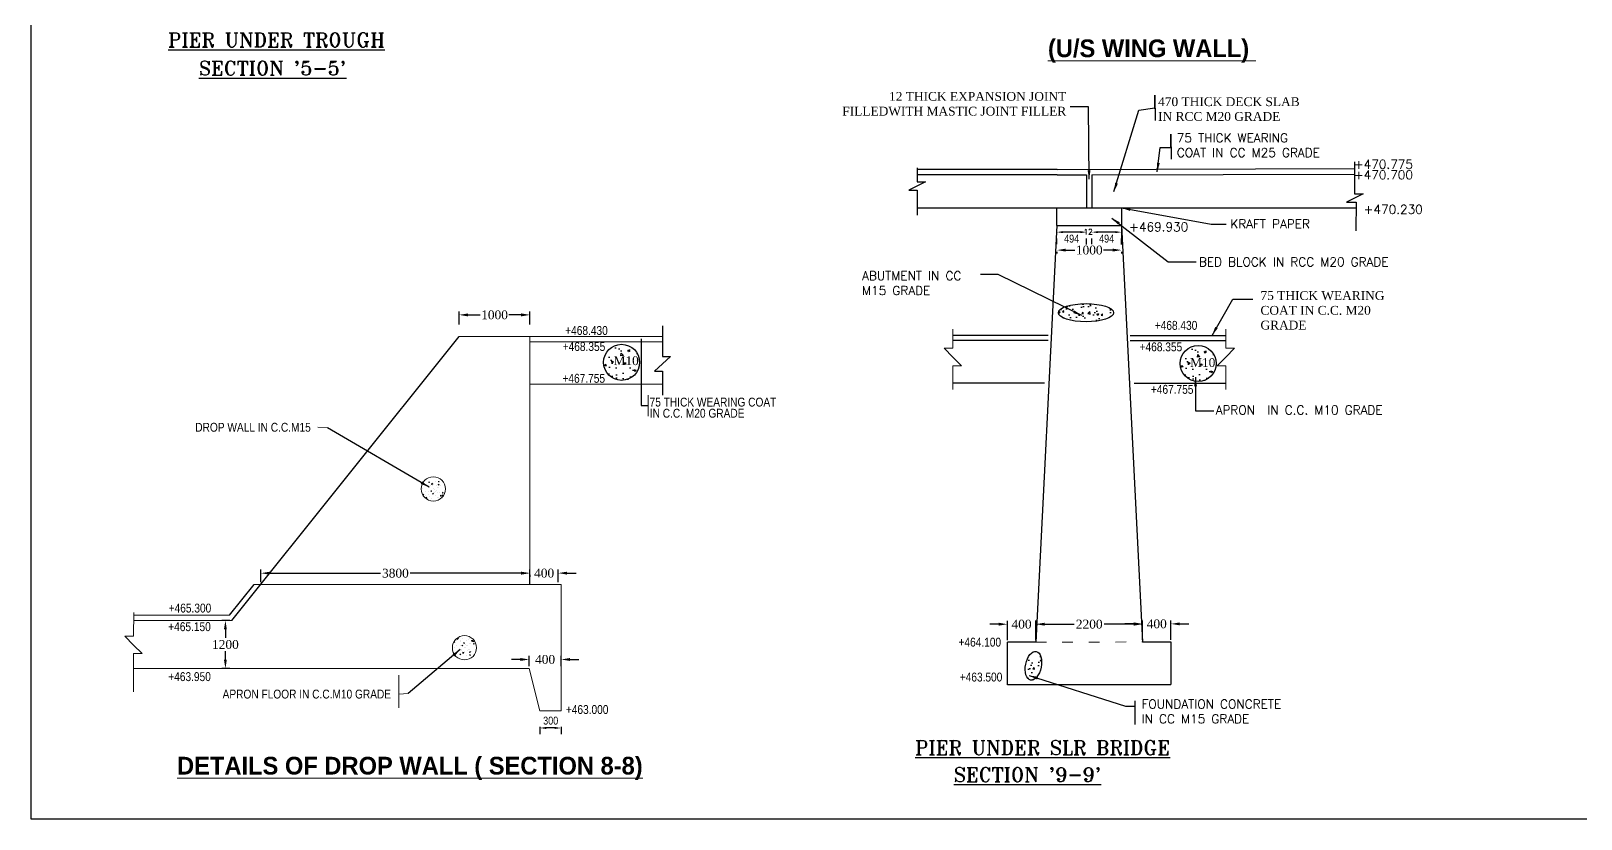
# Model space of a CAD drawing. Header units: millimetres. Extents: x 80 to 6605, y 46 to 2491.
# Drawn here: x 5550.8 to 5988.5, y 95.7 to 318.1 of the extents above; entities that cross this region are included whole.
import ezdxf
from ezdxf.enums import TextEntityAlignment as Align

# ---------------------------------------------------------------- set-up
doc = ezdxf.new("R2010")
doc.units = ezdxf.units.MM
doc.linetypes.add('ACAD_ISO03W100', pattern=[30, 12, -18])
doc.layers.add('TEXT_GENERAL', color=4, linetype='Continuous')
doc.styles.add('ARIAL NARROW', font='ARIALN.TTF')
doc.styles.add('CITYBLUEPR', font='cityb___.ttf')
doc.styles.add('ROMANS', font='romans.shx', dxfattribs={"height": 2.5})
doc.styles.add('ROMANT', font='romant')
doc.styles.get("Standard").update_dxf_attribs({"font": 'times.ttf', "height": 2.5})
doc.styles.add('TIMES NEW ROMAN', font='times.ttf')
doc.styles.add('TNR_2.5', font='times.ttf', dxfattribs={"height": 2.5})
doc.dimstyles.new('ISO-25', dxfattribs={"dimtxt": 2.5, "dimasz": 2.5, "dimexe": 1.25, "dimexo": 0.625, "dimtad": 1, "dimlfac": 25, "dimtxsty": 'Standard', "dimcen": 2.5, "dimadec": 0, "dimazin": 0, "dimtfac": 1, "dimtmove": 0, "dimatfit": 3, "dimfxl": 1, "dimarcsym": 0})
doc.dimstyles.new('STANDARD$0', dxfattribs={"dimscale": 88.888889, "dimtxt": 0.02, "dimasz": 0.02, "dimexe": 0.1, "dimexo": 0.1, "dimgap": 0.09, "dimtad": 2, "dimtih": 1, "dimtoh": 1, "dimdec": 0, "dimzin": 1, "dimdsep": 46, "dimtxsty": 'Standard', "dimcen": 0.09, "dimadec": 0, "dimazin": 0, "dimtfac": 1, "dimtdec": 4, "dimtofl": 0, "dimtmove": 0, "dimatfit": 3, "dimfxl": 1, "dimtolj": 1, "dimtzin": 1, "dimarcsym": 0})
doc.dimstyles.new('STANDARD$7', dxfattribs={"dimtxt": 2, "dimasz": 2, "dimexe": 1.25, "dimexo": 0.625, "dimtad": 1, "dimdec": 0, "dimlfac": 0.5, "dimdsep": 46, "dimtxsty": 'Standard', "dimcen": 2.5, "dimadec": 0, "dimazin": 0, "dimtfac": 1, "dimtdec": 0, "dimtmove": 0, "dimatfit": 3, "dimfxl": 1, "dimtolj": 1, "dimtzin": 0, "dimarcsym": 0})
doc.dimstyles.new('STYLE_ESH', dxfattribs={"dimtxt": 2.5, "dimasz": 2.5, "dimexe": 1, "dimexo": 0.625, "dimtad": 0, "dimtih": 1, "dimtoh": 1, "dimdec": 0, "dimlfac": 100, "dimzin": 9, "dimdsep": 46, "dimtxsty": 'TNR_2.5', "dimcen": 2.5, "dimadec": 0, "dimazin": 2, "dimtfac": 1, "dimtdec": 0, "dimtofl": 0, "dimtmove": 2, "dimatfit": 3, "dimfxl": 1, "dimarcsym": 0})

# ---------------------------------------------------------------- blocks, each defined once
blk = doc.blocks.new('*D95')
at = {"layer": 'Defpoints', "color": 0, "transparency": 16777216}
for p in [(5694.53, 126.16), (5700.5, 126.16), (5694.53, 121.35)]:
    blk.add_point(p, dxfattribs=at)
at = {"layer": 'TEXT_GENERAL', "color": 0, "lineweight": -2, "transparency": 16777216}
for p, q in [((5694.53, 121.71), (5694.53, 119.57)), ((5698.72, 121.35), (5696.31, 121.35)), ((5700.5, 121.71), (5700.5, 119.57))]:
    blk.add_line(p, q, dxfattribs=at)
at = {"layer": 'TEXT_GENERAL', "color": 0, "transparency": 16777216}
for points in [[(5696.31, 121.65), (5696.31, 121.06), (5694.53, 121.35)], [(5698.72, 121.65), (5698.72, 121.06), (5700.5, 121.35)]]:
    blk.add_solid(points, dxfattribs=at)
at = {"layer": 'TEXT_GENERAL', "color": 0, "lineweight": 9, "transparency": 16777216, "insert": (5697.58, 123.41), "char_height": 2.222, "attachment_point": 5, "style": 'ARIAL NARROW'}
blk.add_mtext('\\A1;300', dxfattribs=at)
blk = doc.blocks.new('*D96')
at = {"color": 0, "lineweight": -2, "transparency": 16777216}
for p, q in [((5689, 140.69), (5686.5, 140.69)), ((5691.5, 138.78), (5691.5, 141.69)), ((5700.5, 138.78), (5700.5, 141.69)), ((5703, 140.69), (5705.5, 140.69))]:
    blk.add_line(p, q, dxfattribs=at)
at = {"color": 0, "transparency": 16777216}
for points in [[(5689, 141.1), (5689, 140.27), (5691.5, 140.69)], [(5703, 141.1), (5703, 140.27), (5700.5, 140.69)]]:
    blk.add_solid(points, dxfattribs=at)
at = {"layer": 'Defpoints', "color": 0, "transparency": 16777216}
for p in [(5700.5, 140.69), (5691.5, 138.16), (5700.5, 138.16)]:
    blk.add_point(p, dxfattribs=at)
at = {"color": 0, "transparency": 16777216, "insert": (5696, 140.69), "char_height": 2.5, "attachment_point": 5, "style": 'TNR_2.5'}
blk.add_mtext('400', dxfattribs=at)
blk = doc.blocks.new('*D97')
at = {"color": 0, "lineweight": -2, "transparency": 16777216}
for p, q in [((5689.23, 165.06), (5686.73, 165.06)), ((5691.73, 164.55), (5691.73, 164.06)), ((5699.73, 162.49), (5699.73, 166.06)), ((5702.23, 165.06), (5704.73, 165.06))]:
    blk.add_line(p, q, dxfattribs=at)
at = {"color": 0, "transparency": 16777216}
for points in [[(5689.23, 165.47), (5689.23, 164.64), (5691.73, 165.06)], [(5702.23, 165.47), (5702.23, 164.64), (5699.73, 165.06)]]:
    blk.add_solid(points, dxfattribs=at)
at = {"layer": 'Defpoints', "color": 0, "transparency": 16777216}
for p in [(5691.73, 165.17), (5699.73, 165.06), (5699.73, 161.87)]:
    blk.add_point(p, dxfattribs=at)
at = {"color": 0, "transparency": 16777216, "insert": (5695.73, 165.06), "char_height": 2.5, "attachment_point": 5, "style": 'TNR_2.5'}
blk.add_mtext('400', dxfattribs=at)
blk = doc.blocks.new('*D98')
at = {"color": 0, "lineweight": -2, "transparency": 16777216}
for p, q in [((5615.73, 162.49), (5615.73, 166.04)), ((5618.23, 165.04), (5649.56, 165.04)), ((5689.23, 165.04), (5657.91, 165.04)), ((5691.73, 162.06), (5691.73, 166.04))]:
    blk.add_line(p, q, dxfattribs=at)
at = {"color": 0, "transparency": 16777216}
for points in [[(5618.23, 165.46), (5618.23, 164.63), (5615.73, 165.04)], [(5689.23, 165.46), (5689.23, 164.63), (5691.73, 165.04)]]:
    blk.add_solid(points, dxfattribs=at)
at = {"layer": 'Defpoints', "color": 0, "transparency": 16777216}
for p in [(5691.73, 165.04), (5615.73, 161.87), (5691.73, 161.44)]:
    blk.add_point(p, dxfattribs=at)
at = {"color": 0, "transparency": 16777216, "insert": (5653.73, 165.04), "char_height": 2.5, "attachment_point": 5, "style": 'TNR_2.5'}
blk.add_mtext('3800', dxfattribs=at)
blk = doc.blocks.new('*D149')
at = {"color": 0, "lineweight": -2, "transparency": 16777216}
for p, q in [((5671.73, 235.25), (5671.73, 238.95)), ((5674.23, 237.95), (5677.7, 237.95)), ((5689.23, 237.95), (5685.77, 237.95)), ((5691.73, 235.25), (5691.73, 238.95))]:
    blk.add_line(p, q, dxfattribs=at)
at = {"color": 0, "transparency": 16777216}
for points in [[(5674.23, 238.36), (5674.23, 237.53), (5671.73, 237.95)], [(5689.23, 238.36), (5689.23, 237.53), (5691.73, 237.95)]]:
    blk.add_solid(points, dxfattribs=at)
at = {"layer": 'Defpoints', "color": 0, "transparency": 16777216}
for p in [(5691.73, 237.95), (5671.73, 234.63), (5691.73, 234.63)]:
    blk.add_point(p, dxfattribs=at)
at = {"color": 0, "transparency": 16777216, "insert": (5681.73, 237.95), "char_height": 2.5, "attachment_point": 5, "style": 'TNR_2.5'}
blk.add_mtext('1000', dxfattribs=at)
blk = doc.blocks.new('*D296')
at = {"color": 0, "lineweight": -2, "transparency": 16777216}
for p, q in [((5862.24, 150.73), (5859.74, 150.73)), ((5864.74, 146.89), (5864.74, 151.73)), ((5872.75, 146.26), (5872.75, 151.73)), ((5875.25, 150.73), (5877.75, 150.73))]:
    blk.add_line(p, q, dxfattribs=at)
at = {"color": 0, "transparency": 16777216}
for points in [[(5862.24, 151.15), (5862.24, 150.32), (5864.74, 150.73)], [(5875.25, 151.15), (5875.25, 150.32), (5872.75, 150.73)]]:
    blk.add_solid(points, dxfattribs=at)
at = {"layer": 'Defpoints', "color": 0, "transparency": 16777216}
for p in [(5872.75, 150.73), (5864.74, 146.27), (5872.75, 145.63)]:
    blk.add_point(p, dxfattribs=at)
at = {"color": 0, "transparency": 16777216, "insert": (5868.74, 150.73), "char_height": 2.5, "attachment_point": 5, "style": 'TNR_2.5'}
blk.add_mtext('400', dxfattribs=at)
blk = doc.blocks.new('*D297')
at = {"color": 0, "lineweight": -2, "transparency": 16777216}
for p, q in [((5824.06, 150.64), (5821.56, 150.64)), ((5826.56, 146.18), (5826.56, 151.64)), ((5834.56, 146.18), (5834.56, 151.64)), ((5837.06, 150.64), (5839.56, 150.64))]:
    blk.add_line(p, q, dxfattribs=at)
at = {"color": 0, "transparency": 16777216}
for points in [[(5824.06, 151.06), (5824.06, 150.23), (5826.56, 150.64)], [(5837.06, 151.06), (5837.06, 150.23), (5834.56, 150.64)]]:
    blk.add_solid(points, dxfattribs=at)
at = {"layer": 'Defpoints', "color": 0, "transparency": 16777216}
for p in [(5834.56, 150.64), (5826.56, 145.55), (5834.56, 145.55)]:
    blk.add_point(p, dxfattribs=at)
at = {"color": 0, "transparency": 16777216, "insert": (5830.56, 150.64), "char_height": 2.5, "attachment_point": 5, "style": 'TNR_2.5'}
blk.add_mtext('400', dxfattribs=at)
blk = doc.blocks.new('*D298')
at = {"color": 0, "lineweight": -2, "transparency": 16777216}
for p, q in [((5834.6, 146.66), (5834.6, 151.65)), ((5837.1, 150.65), (5845.46, 150.65)), ((5862.24, 150.65), (5853.88, 150.65)), ((5864.74, 146.26), (5864.74, 151.65))]:
    blk.add_line(p, q, dxfattribs=at)
at = {"color": 0, "transparency": 16777216}
for points in [[(5837.1, 151.07), (5837.1, 150.23), (5834.6, 150.65)], [(5862.24, 151.07), (5862.24, 150.23), (5864.74, 150.65)]]:
    blk.add_solid(points, dxfattribs=at)
at = {"layer": 'Defpoints', "color": 0, "transparency": 16777216}
for p in [(5864.74, 150.65), (5834.6, 146.04), (5864.74, 145.63)]:
    blk.add_point(p, dxfattribs=at)
at = {"color": 0, "transparency": 16777216, "insert": (5849.67, 150.65), "char_height": 2.5, "attachment_point": 5, "style": 'TNR_2.5'}
blk.add_mtext('2200', dxfattribs=at)
blk = doc.blocks.new('*D299')
at = {"layer": 'Defpoints', "color": 0, "transparency": 16777216}
for p in [(5840.5, 262.32), (5840.5, 261.31), (5848.89, 262.22)]:
    blk.add_point(p, dxfattribs=at)
at = {"layer": 'TEXT_GENERAL', "color": 0, "lineweight": -2, "transparency": 16777216}
for p, q in [((5840.5, 257.87), (5840.5, 259.53)), ((5847.11, 261.31), (5842.28, 261.31)), ((5848.89, 257.77), (5848.89, 259.53))]:
    blk.add_line(p, q, dxfattribs=at)
at = {"layer": 'TEXT_GENERAL', "color": 0, "transparency": 16777216}
for points in [[(5842.28, 261.6), (5842.28, 261.01), (5840.5, 261.31)], [(5847.11, 261.6), (5847.11, 261.01), (5848.89, 261.31)]]:
    blk.add_solid(points, dxfattribs=at)
at = {"layer": 'TEXT_GENERAL', "color": 0, "lineweight": 9, "transparency": 16777216, "insert": (5844.7, 259.46), "char_height": 2.222, "attachment_point": 5, "style": 'ARIAL NARROW'}
blk.add_mtext('\\A1;494', dxfattribs=at)
blk = doc.blocks.new('*D300')
at = {"layer": 'Defpoints', "color": 0, "transparency": 16777216}
for p in [(5850.39, 262.32), (5850.39, 261.31), (5858.78, 262.22)]:
    blk.add_point(p, dxfattribs=at)
at = {"layer": 'TEXT_GENERAL', "color": 0, "lineweight": -2, "transparency": 16777216}
for p, q in [((5850.39, 257.87), (5850.39, 259.53)), ((5857, 261.31), (5852.17, 261.31)), ((5858.78, 257.77), (5858.78, 259.53))]:
    blk.add_line(p, q, dxfattribs=at)
at = {"layer": 'TEXT_GENERAL', "color": 0, "transparency": 16777216}
for points in [[(5852.17, 261.6), (5852.17, 261.01), (5850.39, 261.31)], [(5857, 261.6), (5857, 261.01), (5858.78, 261.31)]]:
    blk.add_solid(points, dxfattribs=at)
at = {"layer": 'TEXT_GENERAL', "color": 0, "lineweight": 9, "transparency": 16777216, "insert": (5854.58, 259.46), "char_height": 2.222, "attachment_point": 5, "style": 'ARIAL NARROW'}
blk.add_mtext('\\A1;494', dxfattribs=at)
blk = doc.blocks.new('*D301')
at = {"color": 0, "lineweight": -2, "transparency": 16777216}
for p, q in [((5840.56, 255.75), (5840.56, 255.24)), ((5843.06, 256.24), (5845.63, 256.24)), ((5856.28, 256.24), (5853.7, 256.24)), ((5858.78, 255.75), (5858.78, 255.24))]:
    blk.add_line(p, q, dxfattribs=at)
at = {"color": 0, "transparency": 16777216}
for points in [[(5843.06, 256.65), (5843.06, 255.82), (5840.56, 256.24)], [(5856.28, 256.65), (5856.28, 255.82), (5858.78, 256.24)]]:
    blk.add_solid(points, dxfattribs=at)
at = {"layer": 'Defpoints', "color": 0, "transparency": 16777216}
for p in [(5840.56, 256.37), (5840.56, 256.24), (5858.78, 256.37)]:
    blk.add_point(p, dxfattribs=at)
at = {"color": 0, "transparency": 16777216, "insert": (5849.67, 256.24), "char_height": 2.5, "attachment_point": 5, "style": 'TNR_2.5'}
blk.add_mtext('1000', dxfattribs=at)
blk = doc.blocks.new('*D320')
at = {"color": 0, "lineweight": -2, "transparency": 16777216}
for p, q in [((5606.94, 151.66), (5604.72, 151.66)), ((5605.72, 149.16), (5605.72, 146.8)), ((5605.72, 140.66), (5605.72, 143.01)), ((5606.94, 138.16), (5604.72, 138.16))]:
    blk.add_line(p, q, dxfattribs=at)
at = {"color": 0, "transparency": 16777216}
for points in [[(5605.3, 149.16), (5606.13, 149.16), (5605.72, 151.66)], [(5605.3, 140.66), (5606.13, 140.66), (5605.72, 138.16)]]:
    blk.add_solid(points, dxfattribs=at)
at = {"layer": 'Defpoints', "color": 0, "transparency": 16777216}
for p in [(5607.56, 151.66), (5605.72, 138.16), (5607.56, 138.16)]:
    blk.add_point(p, dxfattribs=at)
at = {"color": 0, "transparency": 16777216, "insert": (5605.72, 144.91), "char_height": 2.5, "attachment_point": 5, "style": 'TNR_2.5'}
blk.add_mtext('1200', dxfattribs=at)

msp = doc.modelspace()

# ---------------------------------------------------------------- hatches: boundary and pattern name
h = msp.add_hatch()
h.set_pattern_fill('AR-CONC', color=0, scale=0.03, style=0)
h.set_pattern_definition([(50, (-274.276, 18.2426), (5.46554, -0.4781726), [0.5715, -6.2865]), (355, (-274.276, 18.2426), (-1.057285, 5.7316993), [0.4572, -5.0292]), (100.451, (-273.8206, 18.203), (4.408275, 5.2535006), [0.4857, -5.3427]), (46.1842, (-274.276, 19.7666), (8.132371, -1.26127), [0.85725, -9.42975]), (96.6356, (-273.5984, 19.6615), (7.122127, 7.422767), [0.72855, -8.01405]), (351.184, (-274.276, 19.767), (7.122138, 7.422754), [0.6858, -7.5438]), (21, (-273.514, 19.3856), (4.5484464, -3.0679656), [0.5715, -6.2865]), (326, (-273.514, 19.3856), (1.854061, 5.525639), [0.4572, -5.0292]), (71.4514, (-273.135, 19.13), (6.4024947, 2.4576857), [0.4857, -5.3427]), (37.5, (-274.276, 18.2426), (0.0926581, 2.53665117), [0, -4.96824, 0, -5.1054, 0, -5.04825]), (7.5, (-274.276, 18.2426), (2.0045899, 3.0054172), [0, -2.91084, 0, -4.85394, 0, -1.92405]), (327.5, (-275.9754, 18.2426), (4.06771786, -0.1718623), [0, -1.905, 0, -5.9436, 0, -7.8867]), (317.5, (-276.7374, 18.2426), (4.4438754, 0.7627947), [0, -2.4765, 0, -3.94716, 0, -5.6007])])
edge = h.paths.add_edge_path()
edge.add_ellipse((5848.76547, 238.56658), major_axis=(7.80326, 0), ratio=0.327358015, start_angle=0, end_angle=360)
edge = h.paths.add_edge_path()
edge.add_ellipse((5833.89751, 138.92333), major_axis=(0.80612, 4.0334), ratio=0.537506819, start_angle=0, end_angle=360)
h = msp.add_hatch()
h.set_pattern_fill('AR-CONC', color=0, scale=0.03, style=0)
h.set_pattern_definition([(130, (5801.546, 118.5124), (-5.46554, -0.47817), [0.5715, -6.2865]), (185, (5801.546, 118.5124), (1.05728, 5.7317), [0.4572, -5.0292]), (79.549, (5801.0905, 118.4726), (-4.40828, 5.2535), [0.4857, -5.3427]), (133.816, (5801.546, 120.0364), (-8.13237, -1.26127), [0.85725, -9.42975]), (83.3644, (5800.868, 119.931), (-7.12213, 7.42277), [0.72855, -8.01405]), (188.816, (5801.546, 120.036), (-7.12214, 7.42275), [0.6858, -7.5438]), (159, (5800.784, 119.6554), (-4.54845, -3.06797), [0.5715, -6.2865]), (214, (5800.784, 119.6554), (-1.85406, 5.52564), [0.4572, -5.0292]), (108.5486, (5800.405, 119.4), (-6.4025, 2.45769), [0.4857, -5.3427]), (142.5, (5801.546, 118.5124), (-0.092658, 2.53665), [0, -4.96824, 0, -5.1054, 0, -5.04825]), (172.5, (5801.546, 118.5124), (-2.00459, 3.005417), [0, -2.91084, 0, -4.85394, 0, -1.92405]), (212.5, (5803.2452, 118.5124), (-4.067718, -0.171862), [0, -1.905, 0, -5.9436, 0, -7.8867]), (222.5, (5804.0072, 118.5124), (-4.443875, 0.762795), [0, -2.4765, 0, -3.94716, 0, -5.6007])])
h.paths.add_polyline_path([(5713.40509, 227.42116, -0.346392158), (5719.40509, 229.31805), (5719.40509, 219.79963, -0.346392158), (5713.40509, 221.69652)])
h.paths.add_polyline_path([(5719.40509, 229.31805, -0.312101352), (5722.6964, 224.55884, -0.312101352), (5719.40509, 219.79963)])
h.paths.add_polyline_path([(5712.52331, 224.55884, -0.150541428), (5713.40509, 227.42116), (5713.40509, 221.69652, -0.150541428)])
h = msp.add_hatch()
h.set_pattern_fill('AR-CONC', color=0, scale=0.03, style=0)
h.set_pattern_definition([(130, (5964.3703, 118.1765), (-5.46554, -0.47817), [0.5715, -6.2865]), (185, (5964.3703, 118.1765), (1.05728, 5.7317), [0.4572, -5.0292]), (79.549, (5963.915, 118.1366), (-4.40828, 5.2535), [0.4857, -5.3427]), (133.816, (5964.37, 119.7005), (-8.13237, -1.26127), [0.85725, -9.42975]), (83.3644, (5963.693, 119.595), (-7.12213, 7.42277), [0.72855, -8.01405]), (188.816, (5964.37, 119.7005), (-7.12214, 7.42275), [0.6858, -7.5438]), (159, (5963.6083, 119.3195), (-4.54845, -3.06797), [0.5715, -6.2865]), (214, (5963.6083, 119.3195), (-1.85406, 5.52564), [0.4572, -5.0292]), (108.5486, (5963.2293, 119.064), (-6.4025, 2.45769), [0.4857, -5.3427]), (142.5, (5964.3703, 118.1765), (-0.092658, 2.53665), [0, -4.96824, 0, -5.1054, 0, -5.04825]), (172.5, (5964.3703, 118.1765), (-2.00459, 3.005417), [0, -2.91084, 0, -4.85394, 0, -1.92405]), (212.5, (5966.0696, 118.1765), (-4.067718, -0.171862), [0, -1.905, 0, -5.9436, 0, -7.8867]), (222.5, (5966.8316, 118.1765), (-4.443875, 0.762795), [0, -2.4765, 0, -3.94716, 0, -5.6007])])
h.paths.add_polyline_path([(5876.22944, 227.08522, -0.346392158), (5882.22944, 228.98211), (5882.22944, 219.46369, -0.346392158), (5876.22944, 221.36058)])
h.paths.add_polyline_path([(5882.22944, 228.98211, -0.312101352), (5885.52074, 224.2229, -0.312101352), (5882.22944, 219.46369)])
h.paths.add_polyline_path([(5875.34766, 224.2229, -0.150541428), (5876.22944, 227.08522), (5876.22944, 221.36058, -0.150541428)])

# ---------------------------------------------------------------- linework, layer by layer
at = {"color": 0}
for p, q in [((5550.81445, 685.66503), (5550.81445, 95.66503)), ((5868.18356, 299.92669), (5868.25911, 292.82991)), ((5868.18356, 296.15181), (5868.18356, 299.92669)), ((5872.75887, 289.00203), (5872.83442, 281.90525)), ((5872.75887, 285.22715), (5872.75887, 289.00203)), ((5924.61476, 281.19588), (5924.62044, 272.11366)), ((5801.0973, 279.45402), (5801.10297, 275.53529)), ((5840.57301, 278.97562), (5801.10013, 278.97562)), ((5840.57301, 277.47562), (5801.10016, 277.47458)), ((5840.57301, 278.97562), (5924.61766, 279.23283)), ((5840.57676, 277.47563), (5848.90527, 277.49582)), ((5848.90527, 277.49582), (5848.90527, 268.15387)), ((5850.40528, 277.49946), (5850.38966, 268.15387)), ((5850.40528, 277.49946), (5924.61902, 277.67939)), ((5803.46641, 275.53529), (5798.76815, 273.16679)), ((5798.76815, 273.16679), (5801.10279, 273.16644)), ((5801.10279, 273.16644), (5801.10279, 266.06723)), ((5801.10297, 275.53529), (5803.46641, 275.53529)), ((5926.98388, 272.11366), (5922.28561, 269.74516)), ((5924.62044, 272.11366), (5926.98388, 272.11366)), ((5801.10279, 268.15387), (5848.88965, 268.15387)), ((5840.55738, 263.15387), (5840.55738, 268.15387)), ((5848.88965, 268.15387), (5924.99579, 268.15387)), ((5850.38966, 270.42866), (5850.38966, 268.15387)), ((5850.38966, 268.15387), (5898.54824, 268.15387)), ((5858.77717, 268.15387), (5858.77717, 258.87534)), ((5922.28561, 269.74516), (5925.01546, 269.74516)), ((5925.01546, 269.74516), (5925.00387, 261.63144)), ((5840.55738, 263.15387), (5834.55744, 145.55387)), ((5840.55738, 263.15387), (5858.78234, 263.15387)), ((5858.78234, 263.15387), (5864.74306, 145.63428)), ((5729.15111, 234.81527), (5729.15111, 226.2341)), ((5838.09193, 232.17373), (5811.28595, 232.17373)), ((5861.24779, 232.17373), (5888.05377, 232.17373)), ((5607.56371, 151.65802), (5671.73087, 231.86696)), ((5838.09193, 230.67373), (5811.28595, 230.67373)), ((5861.24779, 230.67373), (5888.05377, 230.67373)), ((5731.42325, 226.2341), (5726.87616, 222.02764)), ((5729.15111, 226.2341), (5731.42325, 226.2341)), ((5726.87616, 222.02764), (5729.15111, 222.02764)), ((5729.15111, 222.02764), (5729.15111, 215.29731)), ((5836.99442, 218.67373), (5811.28595, 218.67373)), ((5862.3453, 218.67373), (5888.05377, 218.67373)), ((5606.88559, 153.15802), (5613.85274, 161.86696)), ((5864.74306, 145.63428), (5872.7456, 145.63229)), ((5872.7456, 145.63229), (5872.7456, 133.6329)), ((5826.55526, 133.64664), (5872.7456, 133.6329)), ((5862.57848, 129.02694), (5862.57848, 122.35871)), ((5550.81445, 95.66503), (6440.81445, 95.66503))]:
    msp.add_line(p, q, dxfattribs=at)
at = {"color": 0, "ltscale": 6}
for p, q in [((5826.55526, 133.56543), (5826.55624, 145.55387)), ((5834.55744, 145.55387), (5826.55624, 145.55387)), ((5858.78244, 145.55863), (5858.76827, 145.55863))]:
    msp.add_line(p, q, dxfattribs=at)
at = {"color": 0, "const_width": 0.3}
msp.add_lwpolyline([(5840.55738, 268.15387), (5858.77717, 268.15387)], dxfattribs=at)
at = {"color": 0}
for centre in [(5717.60985, 224.55884), (5880.4342, 224.2229)]:
    msp.add_circle(centre, 5.08654, dxfattribs=at)
for centre, major_axis, ratio in [((5848.76547, 238.56658), (7.80326, 0), 0.327358015), ((5833.89751, 138.92333), (0.80612, 4.0334), 0.537506819)]:
    msp.add_ellipse(centre, major_axis=major_axis, ratio=ratio, dxfattribs=at)
at = {"layer": 'TEXT_GENERAL', "color": 0, "lineweight": 9}
for p, q in [((5811.12083, 233.92021), (5811.12083, 228.56667)), ((5888.21889, 233.92021), (5888.21889, 228.56667)), ((5699.73087, 231.86696), (5671.73087, 231.86696)), ((5691.73087, 231.86696), (5729.15111, 231.86696)), ((5691.73087, 231.86696), (5691.73087, 161.86696)), ((5691.73087, 230.36696), (5729.15111, 230.36696)), ((5808.66992, 228.56667), (5811.1143, 226.01808)), ((5811.12083, 228.56667), (5808.66992, 228.56667)), ((5888.21889, 228.56667), (5890.6698, 228.56667)), ((5890.6698, 228.56667), (5888.22543, 226.01808)), ((5813.55867, 223.59655), (5811.1143, 226.01808)), ((5811.12083, 216.91566), (5811.12083, 223.59655)), ((5811.12083, 223.59655), (5813.55867, 223.59655)), ((5885.78105, 223.59655), (5888.22543, 226.01808)), ((5888.21889, 223.59655), (5885.78105, 223.59655)), ((5888.21889, 216.91566), (5888.21889, 223.59655)), ((5691.73087, 218.36696), (5729.15111, 218.36696)), ((5634.50751, 206.07238), (5631.84375, 206.25499)), ((5661.49494, 188.82766), (5661.49494, 188.82766)), ((5663.16463, 190.60081), (5663.20868, 190.83963)), ((5663.39433, 190.62646), (5663.1666, 190.60653)), ((5663.39261, 190.62668), (5663.20893, 190.84557)), ((5663.48295, 189.22738), (5663.48295, 189.22738)), ((5663.61684, 189.66915), (5663.61684, 189.66915)), ((5663.79987, 188.11234), (5663.74583, 188.2734)), ((5663.98968, 188.2398), (5663.80016, 188.11197)), ((5663.98941, 188.2404), (5663.90343, 188.2734)), ((5664.28657, 190.16441), (5663.94772, 190.11186)), ((5663.94832, 190.11347), (5663.99042, 190.47531)), ((5664.28741, 190.16686), (5663.99066, 190.47614)), ((5664.34182, 189.82361), (5664.34182, 189.82361)), ((5664.38702, 190.10151), (5664.38702, 190.10151)), ((5664.43334, 188.83318), (5664.43334, 188.83318)), ((5664.71347, 188.80153), (5664.71347, 188.80153)), ((5665.07191, 191.00248), (5665.07191, 191.00248)), ((5665.23627, 188.26095), (5665.23627, 188.26095)), ((5665.29562, 189.69804), (5665.29562, 189.69804)), ((5665.5168, 189.31331), (5665.5168, 189.31331)), ((5665.91361, 189.9301), (5665.83636, 190.16033)), ((5666.10316, 190.05816), (5665.83639, 190.16057)), ((5665.83877, 189.28775), (5665.83877, 189.28775)), ((5665.89738, 190.83991), (5665.92966, 191.01487)), ((5666.12709, 190.86554), (5665.89936, 190.84562)), ((5666.10342, 190.05757), (5665.9139, 189.92974)), ((5666.12538, 190.86576), (5666.00026, 191.01487)), ((5666.36588, 189.81585), (5666.36588, 189.81585)), ((5661.16855, 188.08909), (5661.16855, 188.08909)), ((5661.25615, 187.40172), (5661.25615, 187.40172)), ((5661.52932, 187.14203), (5661.57337, 187.38085)), ((5661.75901, 187.16773), (5661.53128, 187.14781)), ((5661.75727, 187.16795), (5661.57359, 187.38684)), ((5662.25264, 188.22122), (5662.25264, 188.22122)), ((5662.30114, 186.84408), (5662.30114, 186.84408)), ((5662.71716, 186.16166), (5662.37831, 186.1091)), ((5662.37892, 186.11074), (5662.42101, 186.47257)), ((5662.71801, 186.16412), (5662.42125, 186.4734)), ((5663.1806, 187.15781), (5663.1806, 187.15781)), ((5663.20241, 188.17502), (5663.20241, 188.17502)), ((5663.25494, 186.71851), (5663.25494, 186.71851)), ((5663.51399, 188.07187), (5663.51399, 188.07187)), ((5663.94434, 186.22812), (5663.94434, 186.22812)), ((5664.26208, 187.38113), (5664.30613, 187.61995)), ((5664.49178, 187.40682), (5664.26405, 187.38689)), ((5664.49004, 187.40703), (5664.30636, 187.62593)), ((5664.65885, 187.90444), (5664.65885, 187.90444)), ((5665.09047, 188.15787), (5665.09047, 188.15787)), ((5665.1368, 186.88955), (5665.1368, 186.88955)), ((5665.66115, 186.40173), (5665.66115, 186.40173)), ((5665.73593, 187.69048), (5665.73593, 187.69048)), ((5665.9782, 186.31405), (5665.9782, 186.31405)), ((5666.10182, 187.71447), (5666.10182, 187.71447)), ((5666.78335, 186.7923), (5666.4445, 186.73975)), ((5666.44511, 186.74137), (5666.4872, 187.1032)), ((5666.78419, 186.79475), (5666.48744, 187.10404)), ((5667.00112, 186.8835), (5666.92387, 187.11373)), ((5667.19066, 187.01155), (5666.92389, 187.11396)), ((5666.99484, 187.62023), (5667.03889, 187.85906)), ((5667.22454, 187.6459), (5666.99681, 187.62598)), ((5667.19093, 187.01096), (5667.00141, 186.88313)), ((5667.22281, 187.64612), (5667.03913, 187.86502)), ((5667.05561, 187.5889), (5667.05561, 187.5889)), ((5667.06933, 187.87221), (5667.06933, 187.87221)), ((5667.10412, 186.21176), (5667.10412, 186.21176)), ((5667.11566, 186.60389), (5667.11566, 186.60389)), ((5678.95176, 161.86696), (5613.85274, 161.86696)), ((5700.49519, 161.86696), (5628.60665, 161.86696)), ((5700.49519, 161.86696), (5700.49519, 126.15802)), ((5579.88054, 153.89994), (5579.75858, 147.30998)), ((5606.88559, 153.15802), (5579.83905, 153.15802)), ((5607.56371, 151.65802), (5579.83905, 151.65802)), ((5577.30767, 147.30998), (5579.75205, 144.7614)), ((5579.75858, 147.30998), (5577.30767, 147.30998)), ((5582.19642, 142.33987), (5579.75205, 144.7614)), ((5669.95764, 144.73489), (5669.95764, 144.73489)), ((5670.04524, 145.42225), (5670.04524, 145.42225)), ((5670.31842, 145.68195), (5670.36247, 145.44313)), ((5670.54811, 145.65625), (5670.32038, 145.67617)), ((5670.54636, 145.65603), (5670.36269, 145.43713)), ((5671.04174, 144.60276), (5671.04174, 144.60276)), ((5671.09024, 145.9799), (5671.09024, 145.9799)), ((5671.50626, 146.66232), (5671.16741, 146.71487)), ((5671.16802, 146.71324), (5671.21011, 146.35141)), ((5671.5071, 146.65986), (5671.21035, 146.35058)), ((5671.9697, 145.66617), (5671.9697, 145.66617)), ((5671.9915, 144.64896), (5671.9915, 144.64896)), ((5672.04404, 146.10547), (5672.04404, 146.10547)), ((5672.30309, 144.7521), (5672.30309, 144.7521)), ((5672.58897, 144.71164), (5672.53492, 144.55058)), ((5672.77878, 144.58418), (5672.58926, 144.71201)), ((5672.77851, 144.58358), (5672.69253, 144.55058)), ((5672.73343, 146.59586), (5672.73343, 146.59586)), ((5673.05118, 145.44285), (5673.09523, 145.20403)), ((5673.28087, 145.41716), (5673.05314, 145.43709)), ((5673.27913, 145.41695), (5673.09546, 145.19805)), ((5673.44795, 144.91954), (5673.44795, 144.91954)), ((5673.87957, 144.6661), (5673.87957, 144.6661)), ((5673.92589, 145.93443), (5673.92589, 145.93443)), ((5674.02536, 144.56303), (5674.02536, 144.56303)), ((5674.45024, 146.42225), (5674.45024, 146.42225)), ((5674.52502, 145.1335), (5674.52502, 145.1335)), ((5674.76729, 146.50993), (5674.76729, 146.50993)), ((5674.89092, 145.10951), (5674.89092, 145.10951)), ((5675.57244, 146.03168), (5675.23359, 146.08423)), ((5675.2342, 146.08261), (5675.2763, 145.72077)), ((5675.57329, 146.02922), (5675.27654, 145.71994)), ((5675.79021, 145.94048), (5675.71296, 145.71025)), ((5675.97975, 145.81242), (5675.71298, 145.71002)), ((5675.78393, 145.20374), (5675.82798, 144.96492)), ((5676.01363, 145.17808), (5675.7859, 145.198)), ((5675.98002, 145.81302), (5675.7905, 145.94085)), ((5676.0119, 145.17786), (5675.82823, 144.95896)), ((5675.84471, 145.23508), (5675.84471, 145.23508)), ((5675.85843, 144.95176), (5675.85843, 144.95176)), ((5675.89321, 146.61222), (5675.89321, 146.61222)), ((5675.90476, 146.22009), (5675.90476, 146.22009)), ((5579.75858, 142.33987), (5582.19642, 142.33987)), ((5579.75858, 131.57963), (5579.75858, 142.33987)), ((5670.28404, 143.99632), (5670.28404, 143.99632)), ((5671.95372, 142.22317), (5671.99777, 141.98435)), ((5672.18343, 142.19752), (5671.9557, 142.21745)), ((5672.18171, 142.1973), (5671.99803, 141.97841)), ((5672.27204, 143.5966), (5672.27204, 143.5966)), ((5672.40593, 143.15483), (5672.40593, 143.15483)), ((5673.07566, 142.65957), (5672.73681, 142.71212)), ((5672.73742, 142.71051), (5672.77951, 142.34867)), ((5673.07651, 142.65712), (5672.77975, 142.34784)), ((5673.13092, 143.00036), (5673.13092, 143.00036)), ((5673.17611, 142.72247), (5673.17611, 142.72247)), ((5673.22244, 143.99079), (5673.22244, 143.99079)), ((5673.50257, 144.02244), (5673.50257, 144.02244)), ((5673.86101, 141.8215), (5673.86101, 141.8215)), ((5674.08471, 143.12593), (5674.08471, 143.12593)), ((5674.3059, 143.51067), (5674.3059, 143.51067)), ((5674.70271, 142.89388), (5674.62546, 142.66364)), ((5674.89226, 142.76581), (5674.62549, 142.66341)), ((5674.62787, 143.53622), (5674.62787, 143.53622)), ((5674.68648, 141.98407), (5674.71875, 141.80911)), ((5674.91619, 141.95844), (5674.68846, 141.97836)), ((5674.89252, 142.76641), (5674.703, 142.89424)), ((5674.91448, 141.95822), (5674.78936, 141.80911)), ((5675.15498, 143.00813), (5675.15498, 143.00813)), ((5646.77097, 138.15802), (5579.75858, 138.15802)), ((5691.49519, 138.15802), (5646.77097, 138.15802)), ((5654.70264, 127.06024), (5654.70264, 136.24488)), ((5694.49519, 126.15802), (5691.49519, 138.15802)), ((5657.3664, 131.07775), (5654.70264, 130.89515)), ((5700.49519, 126.15802), (5694.49519, 126.15802)), ((5700.49519, 126.15802), (5694.49519, 126.15802))]:
    msp.add_line(p, q, dxfattribs=at)
at = {"layer": 'TEXT_GENERAL', "color": 0, "lineweight": 5}
msp.add_line((5725.0962, 215.28841), (5725.0962, 209.33721), dxfattribs=at)
at = {"layer": 'TEXT_GENERAL', "color": 0, "linetype": 'ACAD_ISO03W100', "lineweight": 9, "ltscale": 0.25}
msp.add_line((5834.55744, 145.55387), (5864.74306, 145.63428), dxfattribs=at)
at = {"layer": 'TEXT_GENERAL', "color": 0, "lineweight": 9}
for centre in [(5664.43334, 188.83318), (5673.22244, 143.99079)]:
    msp.add_circle(centre, 3.41915, dxfattribs=at)

# ---------------------------------------------------------------- texts
at = {"color": 0}
for s, height, style, p in [('%%UPIER UNDER TROUGH', 4, 'ROMANT', (5589.51489, 313.56104)), ("%%USECTION '5-5'", 4, 'ROMANT', (5598.21731, 305.60708)), ('+470.775', 2.5, 'ROMANS', (5924.38387, 279.20356)), ('+470.700', 2.5, 'ROMANS', (5924.38387, 276.22802)), ('+470.230', 2.5, 'ROMANS', (5927.15053, 266.48757)), ('+469.930', 2.5, 'ROMANS', (5860.91726, 261.53029)), ('APRON  IN C.C. M10 GRADE', 2.5, 'ROMANS', (5885.37431, 209.85155)), ('%%UPIER UNDER SLR BRIDGE', 4, 'ROMANT', (5800.48037, 113.78444)), ("%%USECTION '9-9'", 4, 'ROMANT', (5811.4185, 106.1804))]:
    msp.add_text(s, height=height, dxfattribs=dict(at, style=style)).set_placement(p)
at = {"color": 0, "char_height": 2.5}
for s, insert, width, attachment_point, style in [('{\\fTimes New Roman|b0|i0|c0|p18;12 THICK EXPANSION JOINT FILLEDWITH MASTIC JOINT FILLER}', (5843.1724, 300.86856), 70.7124, 3, 'ROMANS'), ('{\\Fsimplex.shx|c0;KRAFT PAPER}', (5889.50657, 262.38475), 160.8961, 7, 'ROMANS'), ('{\\Fsimplex.shx;BED BLOCK} {\\Fsimplex.shx;IN RCC M20} {\\Fsimplex.shx;GRADE}', (5880.62997, 251.64946), 160.8961, 7, 'ROMANS'), ('75 THICK WEARING COAT IN C.C. M20 GRADE', (5898.03066, 244.65316), 42.7777778, 1, 'TNR_2.5')]:
    msp.add_mtext(s, dxfattribs=dict(at, insert=insert, width=width, attachment_point=attachment_point, style=style))
at = {"color": 0, "char_height": 2.5, "attachment_point": 1}
for s, insert, style in [('470 THICK DECK SLAB\\PIN RCC M20 GRADE', (5869.12284, 299.37809), 'TIMES NEW ROMAN'), ('{\\Fsimplex.shx|c0;75 \\Fsimplex.shx|c1;THICK \\Fsimplex.shx|c0;WEAR\\Fsimplex.shx|c1;ING\\PCOAT IN CC M\\Fsimplex.shx|c0;25\\Fsimplex.shx|c1; GRADE}', (5874.41025, 289.15673), 'ROMANS'), ('{\\Fsimplex.shx|c1;FOUNDATION CONCRETE\\PIN CC M1\\Fsimplex.shx|c0;5\\Fsimplex.shx|c1; GRADE}', (5864.44573, 129.34741), 'ROMANS')]:
    msp.add_mtext(s, dxfattribs=dict(at, insert=insert, style=style))
at = {"color": 0, "char_height": 2.5, "width": 33.227, "attachment_point": 3}
for insert in [(5722.46051, 226.26786), (5885.28486, 225.75255)]:
    msp.add_mtext(' M10', dxfattribs=dict(at, insert=insert))
at = {"layer": 'TEXT_GENERAL', "color": 0, "lineweight": 9}
for s, height, style, p in [('%%U(U/S WING WALL) ', 5, 'CITYBLUEPR', (5838.01284, 310.69452)), ('12', 1.5, 'ROMANS', (5848.07988, 260.68309)), ('+468.430', 2.5, 'ARIAL NARROW', (5701.6759, 232.29728)), ('+468.430', 2.5, 'ARIAL NARROW', (5868.17459, 233.74173)), ('+468.355', 2.5, 'ARIAL NARROW', (5863.89863, 227.67711)), ('+467.755', 2.5, 'ARIAL NARROW', (5867.0761, 215.68303)), ('DROP WALL IN C.C.M15', 2.5, 'ARIAL NARROW', (5597.2102, 204.97485)), ('+465.300', 2.5, 'ARIAL NARROW', (5589.69451, 153.94513)), ('+465.150', 2.5, 'ARIAL NARROW', (5589.56625, 148.6987)), ('+464.100', 2.5, 'ARIAL NARROW', (5812.75319, 144.33178)), ('+463.950', 2.5, 'ARIAL NARROW', (5589.58221, 134.59405)), ('+463.500', 2.5, 'ARIAL NARROW', (5813.10535, 134.4782)), ('APRON FLOOR IN C.C.M10 GRADE', 2.5, 'ARIAL NARROW', (5604.92755, 129.67358)), ('+463.000', 2.5, 'ARIAL NARROW', (5701.86007, 125.30703)), ('%%UDETAILS OF DROP WALL ( SECTION 8-8)', 5, 'CITYBLUEPR', (5592.06511, 108.21444))]:
    msp.add_text(s, height=height, dxfattribs=dict(at, style=style)).set_placement(p)
at = {"layer": 'TEXT_GENERAL', "color": 0, "lineweight": 5, "style": 'ARIAL NARROW'}
for s, p in [('+468.355', (5700.97137, 230.26924)), ('+467.755', (5700.90316, 221.29715)), ('75 THICK WEARING COAT', (5725.5108, 214.58572)), ('IN C.C. M20 GRADE', (5725.56955, 211.4357))]:
    msp.add_text(s, height=2.5, dxfattribs=at).set_placement(p, align=Align.TOP_LEFT)
at = {"layer": 'TEXT_GENERAL', "color": 0, "lineweight": 9, "insert": (5785.50725, 250.24779), "char_height": 2.5, "attachment_point": 1, "style": 'ROMANS'}
msp.add_mtext('{\\Fsimplex.shx;ABUTMENT IN CC\\PM1}5{\\Fsimplex.shx; GRADE}', dxfattribs=at)

# ---------------------------------------------------------------- dimensions: what is measured, and where the dimension line sits
at = {"color": 0}
for base, p1, p2, text, picture, middle in [((5840.55738, 256.23519), (5858.77717, 256.37266), (5840.55738, 256.37266), '1000', '*D301', (5849.66728, 256.23519)), ((5691.73087, 237.94656), (5671.73087, 234.62565), (5691.73087, 234.62565), '1000', '*D149', (5681.73087, 237.94656)), ((5691.73087, 165.04272), (5615.73087, 161.86696), (5691.73087, 161.43586), '3800', '*D98', (5653.73087, 165.04272)), ((5699.73087, 165.05716), (5691.73087, 165.17018), (5699.73087, 161.86696), '400', '*D97', (5695.73087, 165.05716)), ((5834.55744, 150.64381), (5826.55624, 145.55387), (5834.55744, 145.55387), '400', '*D297', (5830.55684, 150.64381)), ((5864.74306, 150.65104), (5834.5962, 146.03513), (5864.74306, 145.63428), '2200', '*D298', (5849.66963, 150.65104)), ((5872.7456, 150.73346), (5864.73882, 146.26604), (5872.7456, 145.63229), '400', '*D296', (5868.74221, 150.73346)), ((5700.49519, 140.68741), (5691.49519, 138.15802), (5700.49519, 138.15802), '400', '*D96', (5695.99519, 140.68741))]:
    dim = msp.add_linear_dim(base=base, p1=p1, p2=p2, text=text, dimstyle='STYLE_ESH', dxfattribs=at)
    dim.commit()
    dim.dimension.update_dxf_attribs({"geometry": picture, "text_midpoint": middle})
dim = msp.add_linear_dim(base=(5605.71651, 138.15802), p1=(5607.56371, 151.65802), p2=(5607.56371, 138.15802), angle=90, text='1200', dimstyle='STYLE_ESH')
dim.commit()
dim.dimension.update_dxf_attribs({"geometry": '*D320', "text_midpoint": (5605.71651, 144.90802)})
at = {"layer": 'TEXT_GENERAL', "color": 0, "lineweight": 9}
for base, p1, p2, picture, middle in [((5840.50214, 261.30596), (5848.88965, 262.21791), (5840.50214, 262.31518), '*D299', (5844.69589, 259.46024)), ((5850.38966, 261.30596), (5858.77717, 262.21791), (5850.38966, 262.31518), '*D300', (5854.58341, 259.46024))]:
    dim = msp.add_linear_dim(base=base, p1=p1, p2=p2, text='494', dimstyle='STANDARD$0', override={"dimtxt": 0.025, "dimexe": 0.02, "dimexo": 0.05, "dimgap": 0.008, "dimtxsty": 'ARIAL NARROW', "dimtmove": 2}, dxfattribs=at)
    dim.commit()
    dim.dimension.update_dxf_attribs({"geometry": picture, "text_midpoint": middle})
dim = msp.add_linear_dim(base=(5694.53023, 121.35189), p1=(5700.49519, 126.15802), p2=(5694.53023, 126.15802), angle=180, text='300', dimstyle='STANDARD$0', override={"dimtxt": 0.025, "dimexe": 0.02, "dimexo": 0.05, "dimgap": 0.008, "dimtxsty": 'ARIAL NARROW', "dimtmove": 2}, dxfattribs=at)
dim.commit()
dim.dimension.update_dxf_attribs({"geometry": '*D95', "text_midpoint": (5697.57628, 123.40878), "dimtype": 160})

# ---------------------------------------------------------------- leaders
at = {"color": 0}
for points, dimstyle in [([(5849.64828, 276.23715), (5849.45402, 296.69086), (5844.25087, 296.69086)], 'ISO-25'), ([(5868.89685, 278.34927), (5869.66141, 285.22715), (5872.75887, 285.22715)], 'ISO-25'), ([(5884.35194, 232.17373), (5890.20683, 242.34623), (5895.84487, 242.34623)], 'STYLE_ESH'), ([(5879.67092, 220.32423), (5879.72346, 210.87926), (5884.83595, 210.87926)], 'ISO-25')]:
    msp.add_leader(points, dimstyle=dimstyle, override={"dimgap": 0.625, "dimtad": 0}, dxfattribs=at)
at = {"color": 0, "annotation_type": 0, "has_hookline": 1, "hookline_direction": 0, "text_width": 38.80858}
msp.add_leader([(5856.65646, 272.7507), (5863.71994, 295.71844), (5868.22134, 296.3783)], dimstyle='ISO-25', override={"dimgap": 0.625, "dimtad": 0}, dxfattribs=at)
at = {"color": 0, "ltscale": 6}
for points in [[(5858.77717, 268.15387), (5884.11388, 263.58494), (5888.31858, 263.58494)], [(5856.08542, 265.28911), (5871.92189, 252.92618), (5879.84011, 252.92618)], [(5847.5445, 237.7393), (5823.97692, 249.36382), (5818.96171, 249.36382)], [(5832.68424, 136.17332), (5859.91365, 127.4738), (5862.57848, 127.4738)]]:
    msp.add_leader(points, dimstyle='ISO-25', override={"dimgap": 0.625, "dimtad": 0}, dxfattribs=at)
at = {"layer": 'TEXT_GENERAL', "color": 0, "lineweight": 5}
msp.add_leader([(5723.13067, 231.17287), (5723.16826, 212.37305), (5725.16212, 212.35563)], dimstyle='STANDARD$7', override={"dimscale": 88.888889, "dimtxt": 0.0275, "dimasz": 0.01, "dimexe": 0.012, "dimexo": 0, "dimgap": 0.008, "dimtad": 2, "dimlfac": 1, "dimzin": 1, "dimtxsty": 'ARIAL NARROW', "dimcen": 0.09, "dimtdec": 4, "dimtofl": 0, "dimtmove": 2, "dimtzin": 1}, dxfattribs=at)
at = {"layer": 'TEXT_GENERAL', "color": 0, "lineweight": 9}
for points in [[(5663.22502, 189.34709), (5634.50751, 206.07238)], [(5672.01412, 143.47689), (5657.3664, 131.07775)]]:
    msp.add_leader(points, dimstyle='ISO-25', override={"dimgap": 0.625, "dimtad": 0}, dxfattribs=at)

doc.saveas('drawing.dxf')
